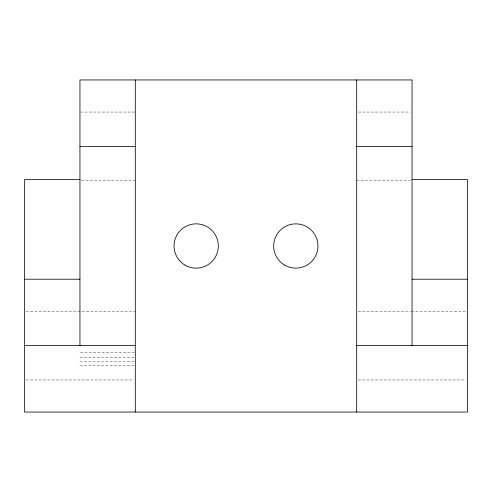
<?xml version="1.0" encoding="UTF-8"?>
<svg xmlns="http://www.w3.org/2000/svg" width="492" height="492" viewBox="0 0 492 492"><rect width="100%" height="100%" fill="white"/><g stroke="black" fill="none" stroke-linecap="round" stroke-linejoin="round"><path stroke-width="0.37" stroke-dasharray="2.46 1.84" d="M80.706 112.053L135.3 112.053M358.238 112.053L410.512 112.053M81.469 180.687L135.3 180.687M356.7 180.687L410.512 180.687M26.125 311.313L135.3 311.313M358.238 311.313L410.512 311.313M411.281 311.313L465.863 311.313M134.531 352.407L79.95 352.407L79.95 352.961M79.95 357.77L134.544 357.77M79.95 361.866L134.531 361.866M79.95 365.212L135.3 365.212M26.125 379.947L133.775 379.947M358.238 379.947L465.863 379.947"/><path stroke-width="0.74" d="M79.95 146.37L135.3 146.37M356.7 146.37L412.05 146.37M79.95 179.58L24.6 179.58L24.6 412.05L467.4 412.05L467.4 179.58L412.05 179.58M24.6 279.21L79.95 279.21M412.05 279.21L467.4 279.21M24.6 345.63L135.3 345.63M356.7 345.63L467.4 345.63M412.05 345.63L412.05 79.95L79.95 79.95L79.95 345.63M356.7 79.95L356.7 412.05M135.3 79.95L135.3 412.05M185.115 265.176A22.14 22.14 0 0 0 218.325 246A22.14 22.14 0 0 0 185.115 226.824A22.14 22.14 0 0 0 185.115 265.176M284.745 265.176A22.14 22.14 0 0 0 317.955 246A22.14 22.14 0 0 0 284.745 226.824A22.14 22.14 0 0 0 284.745 265.176"/></g></svg>
